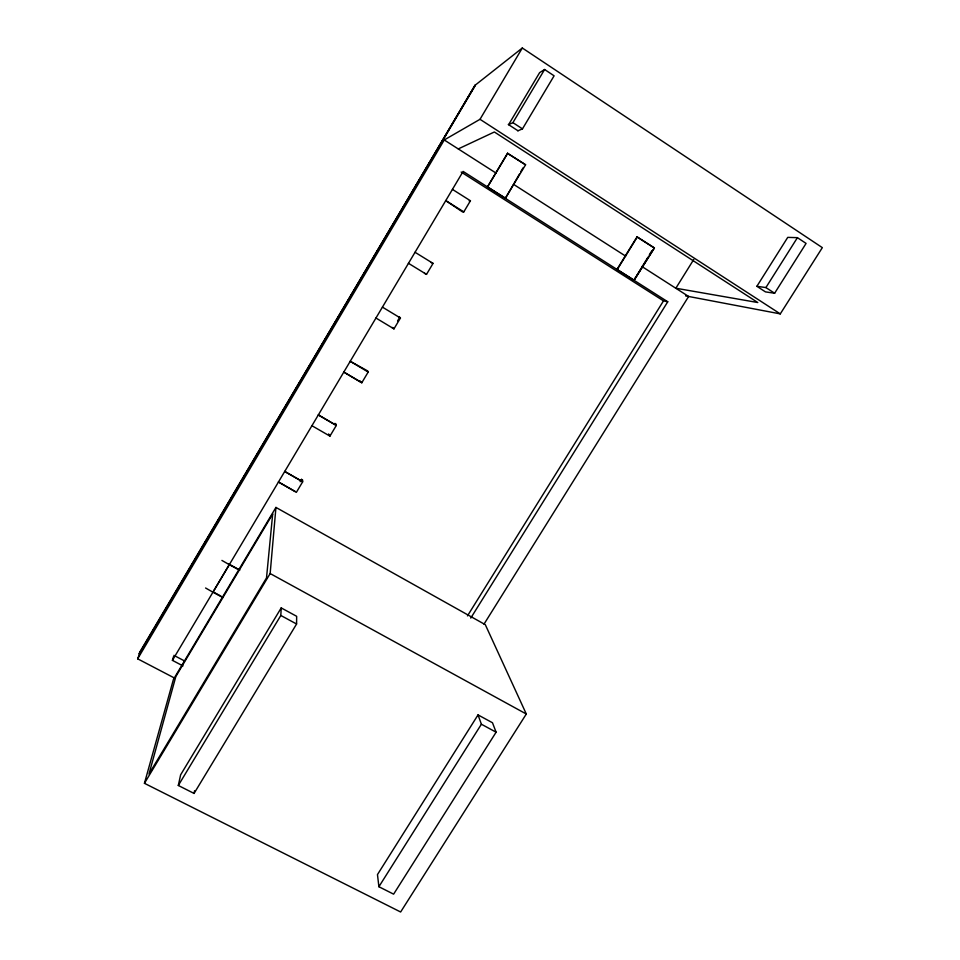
<?xml version="1.0" encoding="UTF-8"?>
<svg xmlns="http://www.w3.org/2000/svg" width="960" height="960" viewBox="0 0 960 960"><rect width="100%" height="100%" fill="white"/><g stroke="black" fill="none" stroke-linecap="round" stroke-linejoin="round"><path stroke-width="1.44" d="M296.58 624.012L296.664 616.308L281.208 607.908L180.624 774.828L178.308 785.472L194.064 793.428L296.58 624.012L280.824 615.468L281.208 607.908M278.376 481.932L296.364 492.348L302.64 481.848L302.616 480L301.536 479.376L300.144 481.692M144.444 783.312L270.156 573.54L275.94 507.42L485.304 624.672L526.308 714.012L400.632 912L144.444 783.312L173.4 679.5L275.94 507.42M194.064 793.428L194.568 790.74M182.988 665.916L172.416 660.36L173.508 656.604M174.72 678.168L137.664 658.824L139.536 653.82L475.692 84.78L522.312 48L822.336 247.644L780.288 313.884L685.596 295.896M519.408 174.144L505.512 198.228L487.452 186.876L507.516 153.324L525.576 164.784L505.308 198.252M520.812 171.624L523.116 167.808M137.664 658.824L444.24 139.968L496.02 173.064M442.5 140.964L480.012 119.304L522.312 48M205.584 588L212.94 592.188L229.284 564.636L239.232 570.072M172.416 660.36L463.116 171.42L667.752 301.776L470.76 618.096M544.608 69.504L539.628 72.636L508.596 124.668L512.904 122.64L544.608 69.504L554.1 75.816L522.468 128.868L517.86 130.824M397.572 320.916L399.72 317.328L398.628 316.668L399.252 317.268M311.916 425.712L329.94 436.116L336.276 425.496L336.024 424.044L334.932 423.408L335.148 424.668L318.24 414.864L336.276 425.496M360.252 380.988L360.624 381.984L343.716 372.024L361.776 382.788L368.184 372.048L367.704 370.968L350.124 361.248L368.184 372.048M375.948 318.024L393.96 328.872L400.44 318.024L399.72 317.328M425.58 273.996L426.504 274.38L433.056 263.4L415.044 252.276M463.812 211.884L445.656 200.556L462.612 211.968L463.812 211.884L470.436 200.772L452.436 189.384M487.632 186.84L507.708 153.264M178.308 785.472L280.824 615.468M647.952 257.208L633.96 280.248L654.408 247.908L637.02 236.88L617.004 269.4L634.368 280.32M649.38 254.64L651.816 250.812M617.304 269.448L637.344 236.892M634.056 280.272L654.408 247.908M467.472 615.888L663.504 300.864L667.752 301.776M693.768 259.452L675.84 288.228L757.788 302.532L494.364 131.988L458.292 148.908M484.008 624.132L688.632 296.472L641.892 266.484M478.032 714.9L377.472 874.584L378.9 886.728L393.624 894.156L496.104 732.204L492.48 722.748L478.032 714.9L481.392 724.224L496.104 732.204M756.876 286.308L787.74 237.372L797.424 237.66L806.076 243.42L774.624 293.244L765.444 291.876L756.876 286.308L765.9 287.568L774.624 293.244M378.9 886.728L481.392 724.224M765.9 287.568L797.424 237.66M508.284 124.464L517.98 130.764M525.576 164.784L507.516 153.324M469.188 200.94L470.436 200.772M433.056 263.4L430.992 262.428M408.384 263.256L426.504 274.38M424.488 273.324L425.28 273.648M173.88 655.356L184.476 660.924M213.36 592.032L220.944 596.124M212.94 592.188L222.864 597.552M228.432 563.82L239.832 570.036M270.156 573.54L526.308 714.012M279.672 482.676L295.272 491.484M302.64 481.848L284.628 471.408L301.536 480.984L301.536 479.376M221.916 560.424L229.284 564.636M400.44 318.024L382.428 307.128M461.16 172.044L663.504 300.864M513.516 184.332L625.644 256.128M637.02 236.88L654.072 247.884M480.012 119.304L780.288 313.884M512.904 122.64L522.468 128.868M393.96 328.872L392.196 327.444L392.772 328.116M361.332 381.624L361.776 382.788M329.724 434.58L329.94 436.116M328.632 433.956L328.812 435.288M272.676 514.032L266.508 577.908L148.992 774.024L175.848 676.524L272.676 514.032M139.836 652.008L139.092 653.976L475.236 84.948L139.836 652.008"/></g></svg>
